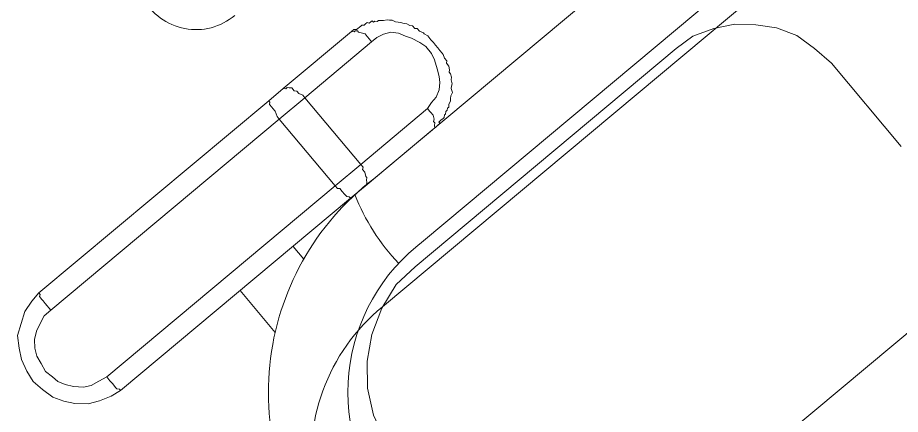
# Model space of a CAD drawing. Header units: metres. Extents: x 2999 to 3109, y 1752 to 1796.
# Drawn here: x 3007.7758 to 3008.2202, y 1761.799 to 1761.9989 of the extents above; entities that cross this region are included whole.
import ezdxf

# ---------------------------------------------------------------- set-up
doc = ezdxf.new("R2010")
doc.units = ezdxf.units.M
doc.layers.add('PAREDES', color=7, linetype='Continuous')

msp = doc.modelspace()

# ---------------------------------------------------------------- linework, layer by layer
at = {"layer": 'PAREDES', "color": 253, "lineweight": 0}
for p, q in [((3008.00549, 1761.65732), (3008.58763, 1762.14466)), ((3007.94009, 1761.90509), (3007.94047, 1761.90463)), ((3007.91446, 1761.88363), (3007.91986, 1761.87722)), ((3007.88785, 1761.86136), (3007.90548, 1761.8403))]:
    msp.add_line(p, q, dxfattribs=at)
for points in [[(3008.08331, 1761.5443, -0.234658), (3007.92513, 1761.75927, -0.272496), (3007.95944, 1761.85319), (3008.16893, 1762.02856, 0.181632), (3008.20358, 1762.09008), (3008.2116, 1762.14236, -0.228787), (3008.27072, 1762.22265), (3008.45648, 1762.33278, -0.293385), (3008.60981, 1762.30543, -0.140345), (3008.77579, 1762.10716, -0.293384), (3008.77575, 1761.9514), (3008.63466, 1761.78792, -0.228787), (3008.54522, 1761.74384), (3008.53364, 1761.74413)], [(3008.08205, 1761.54583), (3007.9352, 1761.72125, -0.431666), (3007.95511, 1761.91767), (3008.21951, 1762.139)], [(3008.0263, 1761.67474), (3007.96563, 1761.74721, -0.435023), (3007.98009, 1761.88641), (3008.25531, 1762.11681)]]:
    msp.add_lwpolyline(points, format="xyb", dxfattribs=at)
for points in [[(3007.98615, 1761.98501), (3007.9851, 1761.98626), (3007.9839, 1761.98769), (3007.9833, 1761.9884), (3007.98225, 1761.98966), (3007.98052, 1761.99064), (3007.98007, 1761.99117), (3007.97816, 1761.99201), (3007.97696, 1761.99344), (3007.9758, 1761.99337), (3007.9746, 1761.9948), (3007.97328, 1761.99492), (3007.9717, 1761.99572), (3007.97039, 1761.99584), (3007.96862, 1761.99649), (3007.96731, 1761.99661), (3007.96599, 1761.99673), (3007.96441, 1761.99753), (3007.9631, 1761.99765), (3007.96178, 1761.99776), (3007.95993, 1761.99743), (3007.95877, 1761.99737), (3007.95745, 1761.99748), (3007.95674, 1761.99688), (3007.9556, 1761.99715), (3007.95489, 1761.99655), (3007.95429, 1761.99727), (3007.95357, 1761.99667), (3007.95286, 1761.99607), (3007.95172, 1761.99634), (3007.95101, 1761.99574), (3007.95029, 1761.99514), (3007.94913, 1761.99508), (3007.94859, 1761.99463), (3007.94788, 1761.99403), (3007.94716, 1761.99343), (3007.94645, 1761.99283), (3007.94513, 1761.99295), (3007.94388, 1761.9919)], [(3007.90955, 1761.96316), (3007.94388, 1761.9919)], [(3007.95401, 1761.9867), (3007.95297, 1761.98795), (3007.95177, 1761.98938), (3007.95072, 1761.99063), (3007.94749, 1761.99158), (3007.94689, 1761.99229), (3007.94573, 1761.99223), (3007.94519, 1761.99178), (3007.94388, 1761.9919)], [(3008.18556, 1761.97585), (3008.17695, 1761.98324), (3008.16809, 1761.98982), (3008.15784, 1761.99371), (3008.14739, 1761.9953), (3008.13682, 1761.99557), (3008.12619, 1761.99337), (3008.11575, 1761.98949), (3008.10726, 1761.98329)], [(3007.98216, 1761.95308), (3007.98424, 1761.95604), (3007.98647, 1761.95882), (3007.98796, 1761.9625), (3007.98828, 1761.96611), (3007.98806, 1761.96928), (3007.98707, 1761.97301), (3007.98565, 1761.9776), (3007.98412, 1761.98088), (3007.98128, 1761.98428), (3007.97832, 1761.98636), (3007.97404, 1761.98856), (3007.97115, 1761.98948), (3007.96747, 1761.99097), (3007.96371, 1761.99147), (3007.95998, 1761.99047), (3007.9567, 1761.98894), (3007.95401, 1761.9867)], [(3007.9204, 1761.95855), (3007.95401, 1761.9867)], [(3007.976, 1761.87341), (3008.10726, 1761.98329)], [(3007.98505, 1761.94272), (3007.9863, 1761.94377), (3007.98701, 1761.94437), (3007.98773, 1761.94497), (3007.98844, 1761.94557), (3007.98785, 1761.94628), (3007.98856, 1761.94688), (3007.9891, 1761.94733), (3007.98981, 1761.94793), (3007.99053, 1761.94853), (3007.99064, 1761.94984), (3007.99118, 1761.95029), (3007.9913, 1761.95161), (3007.99201, 1761.9522), (3007.99228, 1761.95334), (3007.99281, 1761.95379), (3007.99293, 1761.9551), (3007.99376, 1761.95702), (3007.9937, 1761.95818), (3007.99382, 1761.95949), (3007.9948, 1761.96123), (3007.99414, 1761.96311), (3007.99425, 1761.96442), (3007.99452, 1761.96556), (3007.99404, 1761.96759), (3007.99415, 1761.9689), (3007.99364, 1761.9706), (3007.99304, 1761.97132), (3007.99316, 1761.97263), (3007.99283, 1761.97448), (3007.99163, 1761.97591), (3007.9919, 1761.97705), (3007.9907, 1761.97848), (3007.99004, 1761.98036), (3007.98959, 1761.98089), (3007.98839, 1761.98232), (3007.98734, 1761.98358), (3007.98615, 1761.98501)], [(3008.22059, 1761.93401), (3008.18556, 1761.97585)], [(3007.90955, 1761.96316), (3007.90222, 1761.95702)], [(3007.9204, 1761.95855), (3007.91935, 1761.95981), (3007.91744, 1761.96064), (3007.91639, 1761.96189), (3007.91507, 1761.96201), (3007.91388, 1761.96344), (3007.91256, 1761.96355), (3007.91158, 1761.96364), (3007.91086, 1761.96304), (3007.90955, 1761.96316)], [(3007.90222, 1761.95702), (3007.78652, 1761.86017)], [(3007.90222, 1761.95702), (3007.90281, 1761.9563), (3007.90255, 1761.95517), (3007.90375, 1761.95374), (3007.90434, 1761.95302), (3007.90539, 1761.95177), (3007.90647, 1761.94903), (3007.90752, 1761.94778)], [(3007.9204, 1761.95855), (3007.90752, 1761.94778)], [(3007.9204, 1761.95855), (3007.94854, 1761.92494)], [(3007.98216, 1761.95308), (3007.94854, 1761.92494)], [(3007.98505, 1761.94272), (3007.98576, 1761.94332), (3007.9857, 1761.94449), (3007.98582, 1761.9458), (3007.98522, 1761.94652), (3007.98548, 1761.94765), (3007.985, 1761.94968), (3007.9838, 1761.95111), (3007.98335, 1761.95165), (3007.98216, 1761.95308)], [(3007.90752, 1761.94778), (3007.79254, 1761.85152)], [(3007.90752, 1761.94778), (3007.93566, 1761.91416)], [(3007.98505, 1761.94272), (3007.95071, 1761.91398)], [(3007.93566, 1761.91416), (3007.94854, 1761.92494)], [(3007.95071, 1761.91398), (3007.95143, 1761.91458), (3007.95155, 1761.9159), (3007.95148, 1761.91706), (3007.9516, 1761.91837), (3007.95115, 1761.91891), (3007.95067, 1761.92094), (3007.94947, 1761.92237), (3007.94974, 1761.92351), (3007.94854, 1761.92494)], [(3007.82068, 1761.8179), (3007.93566, 1761.91416)], [(3007.93566, 1761.91416), (3007.93686, 1761.91273), (3007.93803, 1761.91279), (3007.93922, 1761.91136), (3007.94042, 1761.90993), (3007.94087, 1761.90939), (3007.94147, 1761.90868), (3007.94278, 1761.90856), (3007.94338, 1761.90785)], [(3007.94338, 1761.90785), (3007.95071, 1761.91398)], [(3007.82769, 1761.81099), (3007.94338, 1761.90785)], [(3007.976, 1761.87341), (3007.96644, 1761.8645), (3007.95909, 1761.85257), (3007.9541, 1761.83927), (3007.95175, 1761.82574), (3007.95187, 1761.81215), (3007.95497, 1761.79863), (3007.96067, 1761.78637), (3007.9684, 1761.77459)], [(3007.78652, 1761.86017), (3007.78301, 1761.85601), (3007.7794, 1761.85086), (3007.77754, 1761.84474), (3007.77585, 1761.83876), (3007.77661, 1761.83241), (3007.77776, 1761.82668), (3007.78055, 1761.8208), (3007.78372, 1761.81555)], [(3007.78652, 1761.86017), (3007.78712, 1761.85945), (3007.78685, 1761.85832), (3007.78805, 1761.85689), (3007.78865, 1761.85617), (3007.7897, 1761.85492), (3007.79254, 1761.85152)], [(3007.79254, 1761.85152), (3007.78914, 1761.84868), (3007.78694, 1761.8444), (3007.78531, 1761.84091), (3007.78427, 1761.83669), (3007.78455, 1761.83236), (3007.78552, 1761.82831), (3007.78767, 1761.82464), (3007.7898, 1761.82064), (3007.79336, 1761.81784), (3007.79615, 1761.81561), (3007.79982, 1761.81412), (3007.80403, 1761.81309), (3007.80896, 1761.81265), (3007.81284, 1761.81347), (3007.81669, 1761.81577), (3007.82068, 1761.8179)], [(3007.78372, 1761.81555), (3007.78833, 1761.8115), (3007.79362, 1761.80772), (3007.79906, 1761.80558), (3007.80459, 1761.80443), (3007.81137, 1761.80433), (3007.81713, 1761.8058), (3007.82298, 1761.80826), (3007.82769, 1761.81099)], [(3007.82068, 1761.8179), (3007.82233, 1761.81594), (3007.82353, 1761.81451), (3007.82473, 1761.81308), (3007.82518, 1761.81254), (3007.82577, 1761.81182), (3007.82709, 1761.81171), (3007.82769, 1761.81099)]]:
    msp.add_lwpolyline(points, dxfattribs=at)
msp.add_arc((3008.04459, 1761.94828), 0.10622, 201.2901, 223.5399, dxfattribs=at)
msp.add_ellipse((3007.86572, 1762.02463), major_axis=(-0.00281, -0.03171), ratio=0.970345, start_param=5.318403, end_param=7.05353, dxfattribs=at)

doc.saveas('drawing.dxf')
